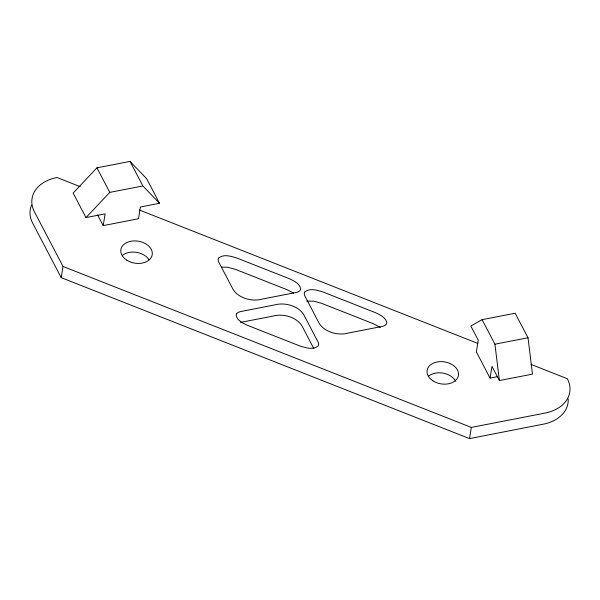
<?xml version="1.0" encoding="UTF-8"?>
<svg xmlns="http://www.w3.org/2000/svg" width="600" height="600" viewBox="0 0 600 600"><rect width="100%" height="100%" fill="white"/><g stroke="black" fill="none" stroke-linecap="round" stroke-linejoin="round"><path stroke-width="0.9" d="M568.178 398.955A39.697 27.825 9.2 0 1 543.053 424.222L469.515 438.6L61.215 277.642L63.03 266.46L34.477 211.928A39.697 27.825 9.2 0 1 56.963 177.517L80.317 186.72M103.2 225.608L105.105 213.87L85.988 217.583L73.14 193.042L96.938 167.835L130.02 161.4L146.663 178.748L159.51 203.288L140.392 207.007L138.495 218.745L103.2 225.608L97.635 214.972M469.515 438.6L471.33 427.418L544.852 413.123A39.697 27.825 9.2 0 0 567.338 378.712L531 364.388M490.065 378.112L491.963 366.375L499.388 380.55L532.477 374.123L528.007 337.77L515.16 313.23L482.077 319.657L470.835 326.017L478.26 340.2L476.362 351.938L490.065 378.112L497.415 376.68M85.988 217.583L109.785 192.375L142.868 185.94L159.51 203.288M240.472 322.418L273.105 316.058C283.553 313.147 298.403 317.46 302.985 327.832L313.778 348.487M482.077 319.657L494.925 344.205L528.007 337.77M221.438 267.127L227.513 267.218L235.493 269.377L287.25 289.785L293.565 293.108M306.765 301.14L313.627 301.163L321.608 303.33L373.365 323.73L380.325 327.457M139.47 210.038L477.847 343.433M63.03 266.46L471.33 427.418M130.02 161.4L142.868 185.94M96.938 167.835L109.785 192.375M61.215 277.642L32.662 223.11A39.697 27.825 9.2 0 1 31.568 205.035M494.925 344.205L499.388 380.55M122.445 255.33A15.878 11.13 9.2 0 1 149.04 259.785M428.67 376.05A15.878 11.13 9.2 0 1 455.67 381.202M218.558 258.135L218.077 259.845L218.655 261.84L231.998 287.377C236.58 297.75 251.43 302.062 261.877 299.153L296.288 292.447L298.702 291.63L300.195 290.317L300.675 288.615C299.423 283.222 293.61 280.725 289.058 278.603L237.3 258.202C231.517 256.38 223.725 253.65 218.558 258.135M236.603 313.71L236.123 315.42C237.368 320.805 243.188 323.31 247.733 325.425L299.49 345.832C305.272 347.647 313.065 350.385 318.24 345.892L318.72 344.183L318.142 342.195L304.8 316.657C300.21 306.285 285.368 301.965 274.92 304.875L240.502 311.587L238.095 312.405L236.603 313.71M304.673 292.087L304.192 293.79L304.77 295.785L318.112 321.322C322.695 331.695 337.545 336.015 347.993 333.105L382.41 326.392L384.817 325.575L386.31 324.27L386.79 322.56C385.545 317.175 379.725 314.67 375.18 312.555L323.415 292.147C317.64 290.332 309.84 287.595 304.673 292.087M126.667 260.1A15.878 11.13 9.2 0 0 152.137 255.142A15.878 11.13 9.2 0 0 130.837 241.26A15.878 11.13 9.2 0 0 126.667 260.1M432.893 380.812A15.878 11.13 9.2 0 0 458.362 375.862A15.878 11.13 9.2 0 0 437.062 361.98A15.878 11.13 9.2 0 0 432.893 380.812"/></g></svg>
